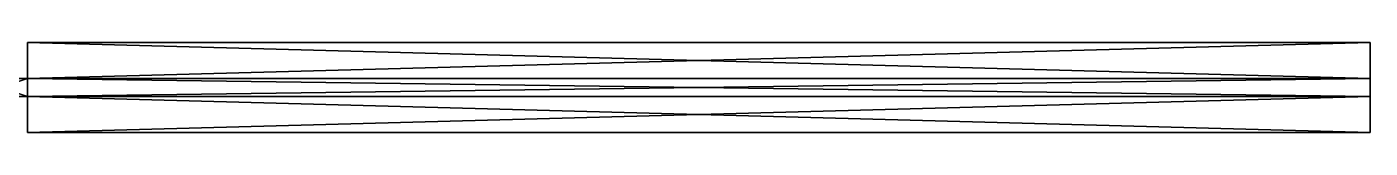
# Model space of a CAD drawing. Header units: millimetres. Extents: x -28 to 102, y -27 to 27.
# Drawn here: x 27.5 to 102.5, y -2.5 to 2.5 of the extents above; entities that cross this region are included whole.
import ezdxf

# ---------------------------------------------------------------- set-up
doc = ezdxf.new("R2010")
doc.units = ezdxf.units.MM

msp = doc.modelspace()

# ---------------------------------------------------------------- linework, layer by layer
for points in [[(102.5, 2.5, -2.5), (102.5, 0.5, -2.5), (27.5, 0.5, -2.5)], [(102.5, 2.5, -2.5), (27.5, 0.5, -2.5), (27.5, 2.5, -2.5)], [(102.5, 0.5, 2.5), (102.5, 2.5, 2.5), (27.5, 2.5, 2.5)], [(102.5, 0.5, 2.5), (27.5, 2.5, 2.5), (27.5, 0.5, 2.5)], [(27.5, 2.5, -2.5), (27.5, 2.5, 2.5), (102.5, 2.5, 2.5)], [(27.5, 2.5, -2.5), (102.5, 2.5, 2.5), (102.5, 2.5, -2.5)], [(27.5, 2.5, 2.5), (27.5, 2.5, -2.5), (27.5, 0.5, -2.5)], [(27.5, 2.5, 2.5), (27.5, 0.5, -2.5), (27.5, 0.5, 2.5)], [(102.5, -2.5, -2.5), (102.5, 0.5, -2.5), (102.5, 2.5, -2.5)], [(102.5, -2.5, -2.5), (102.5, 2.5, -2.5), (102.5, 2.5, 2.5)], [(102.5, -2.5, -2.5), (102.5, 2.5, 2.5), (102.5, 0.5, 2.5)], [(24.5, 0.5, 2.5), (27.5, 0.5, 2.5), (27.5, 0.5, -2.5)], [(24.5, 0.5, 2.5), (27.5, 0.5, -2.5), (24.5, 0.5, -2.5)], [(27.5, 0.5, -2.5), (27.5, -0.5, -2.5), (24.5, -0.5, -2.5)], [(27.5, 0.5, -2.5), (24.5, -0.5, -2.5), (24.5, 0.5, -2.5)], [(27.5, -0.5, 2.5), (27.5, 0.5, 2.5), (24.5, 0.5, 2.5)], [(27.5, -0.5, 2.5), (24.5, 0.5, 2.5), (24.5, -0.5, 2.5)], [(27.5, 0.5, -2.5), (102.5, 0.5, -2.5), (102.5, -0.5, -2.5)], [(27.5, 0.5, -2.5), (102.5, -0.5, -2.5), (27.5, -0.5, -2.5)], [(27.5, -0.5, 2.5), (102.5, -0.5, 2.5), (102.5, 0.5, 2.5)], [(27.5, -0.5, 2.5), (102.5, 0.5, 2.5), (27.5, 0.5, 2.5)], [(102.5, -2.5, -2.5), (102.5, -0.5, -2.5), (102.5, 0.5, -2.5)], [(102.5, -2.5, -2.5), (102.5, 0.5, 2.5), (102.5, -0.5, 2.5)], [(27.5, -0.5, 2.5), (24.5, -0.5, 2.5), (24.5, -0.5, -2.5)], [(27.5, -0.5, 2.5), (24.5, -0.5, -2.5), (27.5, -0.5, -2.5)], [(102.5, -0.5, -2.5), (102.5, -2.5, -2.5), (27.5, -2.5, -2.5)], [(102.5, -0.5, -2.5), (27.5, -2.5, -2.5), (27.5, -0.5, -2.5)], [(102.5, -2.5, 2.5), (102.5, -0.5, 2.5), (27.5, -0.5, 2.5)], [(102.5, -2.5, 2.5), (27.5, -0.5, 2.5), (27.5, -2.5, 2.5)], [(27.5, -0.5, 2.5), (27.5, -0.5, -2.5), (27.5, -2.5, -2.5)], [(27.5, -0.5, 2.5), (27.5, -2.5, -2.5), (27.5, -2.5, 2.5)], [(102.5, -2.5, -2.5), (102.5, -0.5, 2.5), (102.5, -2.5, 2.5)], [(27.5, -2.5, -2.5), (102.5, -2.5, -2.5), (102.5, -2.5, 2.5)], [(27.5, -2.5, -2.5), (102.5, -2.5, 2.5), (27.5, -2.5, 2.5)]]:
    msp.add_3dface(points)

doc.saveas('drawing.dxf')
